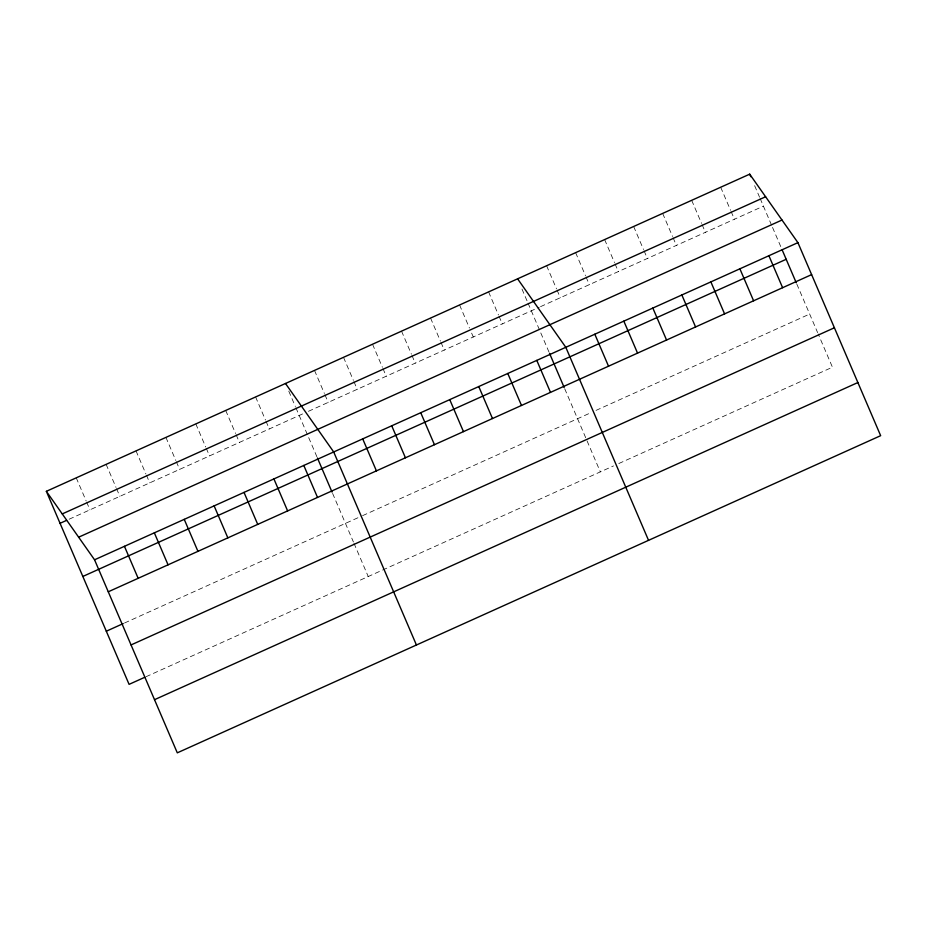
<?xml version="1.0" encoding="UTF-8"?>
<svg xmlns="http://www.w3.org/2000/svg" width="927" height="927" viewBox="0 0 927 927"><rect width="100%" height="100%" fill="white"/><g stroke="black" fill="none" stroke-linecap="round" stroke-linejoin="round"><path stroke-width="0.7" stroke-dasharray="4.63 3.48" d="M69.154 519.213L303.152 413.685M308.436 411.31L539.224 307.243M540.534 306.652L763.419 206.153M124.508 623.014L361.275 516.246M362.596 515.655L590.742 412.77M596.015 410.394L809.665 314.056M145.979 676.745L613.523 465.922M618.796 463.535L832.446 367.208L818.205 333.987M754.636 185.678L759.572 197.196M760.128 198.471L771.959 226.084M772.527 227.405L781.067 247.335M796.814 284.068L817.637 332.654M720.685 187.242L730.557 210.278M731.113 211.553L734.404 219.235M691.681 200.325L701.554 223.361M702.098 224.635L705.389 232.318M662.666 213.407L672.538 236.443M673.083 237.718L676.374 245.4M633.651 226.489L643.523 249.525M644.068 250.8L647.359 258.482M604.636 239.572L614.508 262.608M615.053 263.882L618.344 271.565M575.621 252.654L585.493 275.69M586.038 276.964L589.329 284.647M546.606 265.736L556.478 288.772M557.034 290.047L560.325 297.729M521.982 289.062L527.463 301.854M528.019 303.129L548.958 352.005M564.705 388.726L600.337 471.866M488.587 291.901L498.459 314.937M499.004 316.223L502.295 323.894M459.572 304.983L469.444 328.019M471.634 333.141L473.28 336.976M430.557 318.065L440.429 341.101M440.974 342.387L444.265 350.058M401.542 331.159L411.414 354.184M411.959 355.47L415.25 363.141M372.527 344.241L382.399 367.266M382.955 368.552L386.246 376.223M343.511 357.324L353.384 380.348M353.94 381.634L357.231 389.305M314.508 370.406L324.38 393.43M324.925 394.717L328.216 402.388M288.784 391.159L295.365 406.513M295.91 407.799L316.86 456.663M332.596 493.396L353.419 541.982M353.987 543.315L368.228 576.524M255.597 396.965L265.47 420.001M266.014 421.275L269.305 428.958M225.701 410.441L235.574 433.477M236.13 434.751L239.421 442.434M195.817 423.917L205.69 446.953M206.234 448.239L209.525 455.91M165.921 437.405L175.794 460.429M176.339 461.716L179.629 469.398M136.026 450.881L145.898 473.917M146.443 475.192L149.734 482.874M106.13 464.357L116.002 487.393M116.559 488.668L119.85 496.351M76.246 477.845L86.118 500.87M86.663 502.156L89.954 509.827"/><path stroke-width="1.39" d="M46.35 491.322L749.7 174.16L797.915 242.642L880.65 435.678L177.3 752.84L94.554 559.792L46.35 491.322L129.085 684.358L144.682 677.324M62.26 513.917L765.609 196.756M60.058 523.315L66.559 520.383M78.644 537.197L782.006 220.035M94.554 559.792L797.915 242.642M82.839 576.455L786.189 259.293M108.274 591.785L811.623 274.624M106.304 631.217L123.21 623.593M131.055 644.937L834.404 327.776M154.519 699.688L857.869 382.538M517.59 278.818L565.806 347.301L648.541 540.348M285.493 383.488L333.697 451.959L416.432 645.007M749.7 174.16L750.8 176.721M782.203 250L796.247 282.77M768.9 255.725L782.608 287.706M739.885 268.807L753.593 300.788M710.87 281.889L724.578 313.882M681.855 294.971L695.574 326.964M652.84 308.054L666.559 340.047M623.836 321.136L637.544 353.129M594.821 334.218L608.529 366.211M549.526 353.326L564.149 387.428M536.791 360.383L550.499 392.376M507.776 373.465L521.495 405.458M478.761 386.547L492.48 418.54M449.757 399.63L463.465 431.623M420.742 412.712L434.45 444.705M391.727 425.794L405.435 457.787M362.712 438.877L376.42 470.87M317.428 457.996L332.04 492.086M303.801 465.447L317.521 497.428M273.917 478.923L287.625 510.916M244.021 492.399L257.729 524.392M214.125 505.875L227.845 537.869M184.241 519.363L197.949 551.345M154.345 532.84L168.054 564.833M124.45 546.316L138.158 578.309"/></g></svg>
